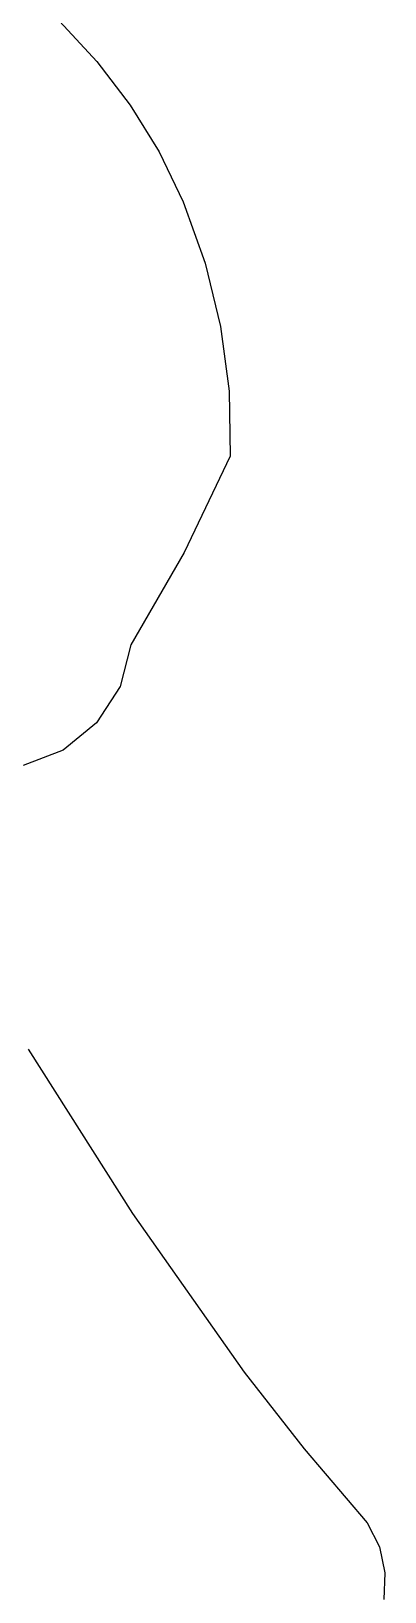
# Model space of a CAD drawing. Extents: x -886 to 651, y -59 to 942.
# Drawn here: x -217.8 to -204.6, y 170.3 to 228.6 of the extents above; entities that cross this region are included whole.
import ezdxf

# ---------------------------------------------------------------- set-up
doc = ezdxf.new("R2010")
doc.units = 0

msp = doc.modelspace()

# ---------------------------------------------------------------- linework, layer by layer
at = {"layer": 'IMAGES'}
for p, q in [((-216.715735, 228.955219), (-215.325881, 227.441833)), ((-215.325881, 227.441833), (-214.076967, 225.818155)), ((-214.076967, 225.818155), (-212.995193, 224.075725)), ((-212.995193, 224.075725), (-212.10676, 222.20608)), ((-212.10676, 222.20608), (-211.282663, 219.915021)), ((-211.282663, 219.915021), (-210.700591, 217.548899)), ((-210.700591, 217.548899), (-210.380452, 215.13551)), ((-210.380452, 215.13551), (-210.34215, 212.70265)), ((-210.34215, 212.70265), (-212.069142, 209.107263)), ((-212.069142, 209.107263), (-214.05463, 205.64977)), ((-214.05463, 205.64977), (-214.461441, 204.093257)), ((-214.461441, 204.093257), (-215.337172, 202.741273)), ((-215.337172, 202.741273), (-216.57929, 201.717462)), ((-216.57929, 201.717462), (-218.08526, 201.14547)), ((-217.888349, 190.552457), (-213.996065, 184.416696)), ((-213.996065, 184.416696), (-209.818924, 178.480242)), ((-209.818924, 178.480242), (-207.58343, 175.620666)), ((-207.58343, 175.620666), (-205.2286, 172.85161)), ((-205.2286, 172.85161), (-204.772119, 171.965565)), ((-204.772119, 171.965565), (-204.568547, 170.993362)), ((-204.568547, 170.993362), (-204.600863, 169.990769))]:
    msp.add_line(p, q, dxfattribs=at)

doc.saveas('drawing.dxf')
